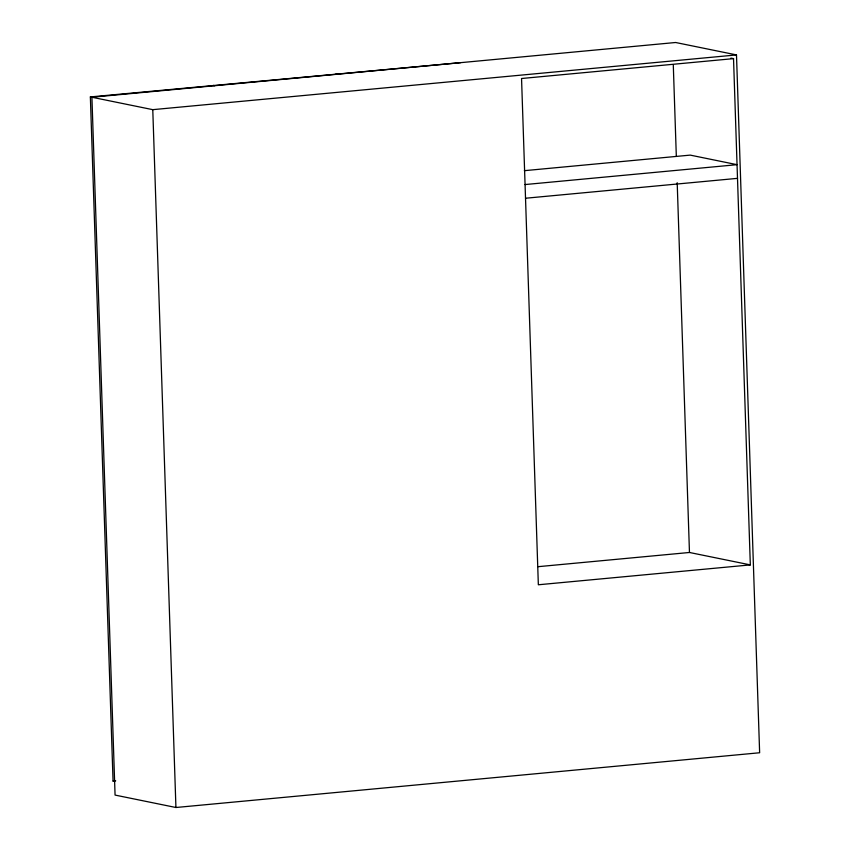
<?xml version="1.0" encoding="UTF-8"?>
<svg xmlns="http://www.w3.org/2000/svg" width="850" height="850" viewBox="0 0 850 850"><rect width="100%" height="100%" fill="white"/><g stroke="black" fill="none" stroke-linecap="round" stroke-linejoin="round"><path stroke-width="1.27" d="M114.623 781.394L113.061 781.076L90.366 96.921L460.583 62.666M90.366 96.921L152.777 109.661L736.493 54.921L759.634 752.76L175.929 807.5L115.069 795.079L91.917 97.24L675.633 42.5L736.493 54.921M733.529 58.629L521.549 78.508L538.347 584.779L750.327 564.899L733.529 58.629L730.936 58.097M524.333 170.68L690.232 155.114L737.046 164.677L525.066 184.556M525.523 198.241L737.503 178.351M538.05 566.684L689.467 552.479L750.327 564.899M113.061 781.076L115.696 780.831M336.132 73.876L337.694 74.194M213.244 85.404L214.806 85.723M673.285 64.759L676.324 156.209M677.195 182.718L689.467 552.479M152.777 109.661L175.929 807.5"/></g></svg>
